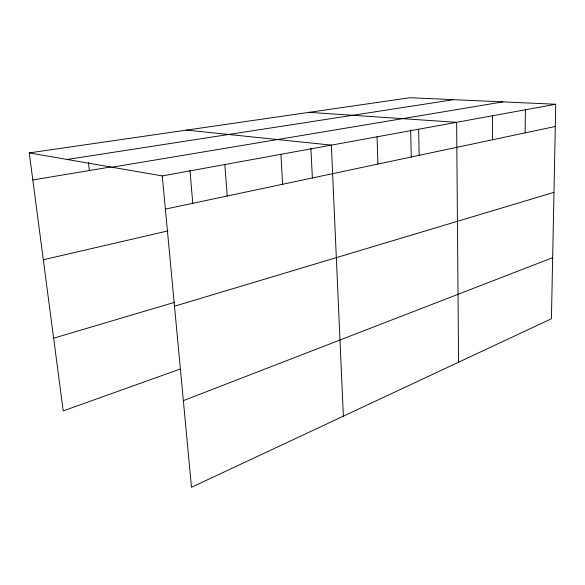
<?xml version="1.0" encoding="UTF-8"?>
<svg xmlns="http://www.w3.org/2000/svg" width="585" height="585" viewBox="0 0 585 585"><rect width="100%" height="100%" fill="white"/><g stroke="black" fill="none" stroke-linecap="round" stroke-linejoin="round"><path stroke-width="0.88" d="M492.431 139.793L492.482 115.779M525.14 132.861L525.41 109.783M29.25 152.897L409.997 97.717L555.75 104.254L551.428 318.745L191.485 487.283L162.272 175.931L29.25 152.897L63.202 410.897L180.385 368.974M183.354 400.645L552.657 257.678M174.498 306.218L553.973 192.355M53.637 338.196L174.644 302.306M43.312 259.762L167.946 230.885M165.387 209.108L555.304 126.47M162.272 175.931L555.75 104.254M32.811 179.961L110.762 166.966M111.932 167.215L502.917 101.885M67.151 159.456L453.587 99.677M309.085 112.342L456.629 122.316L458.574 362.225M186.505 130.104L331.351 145.131L343.351 416.169M88.437 162.491L89.366 170.535M189.949 170.315L192.823 203.858M224.837 164.531L227.214 196.004M280.873 154.323L282.643 184.26M310.891 148.232L312.39 178.162M377.054 136.81L377.903 164.071M410.677 129.775L411.262 157.116M418.641 129.234L419.138 155.332"/></g></svg>
